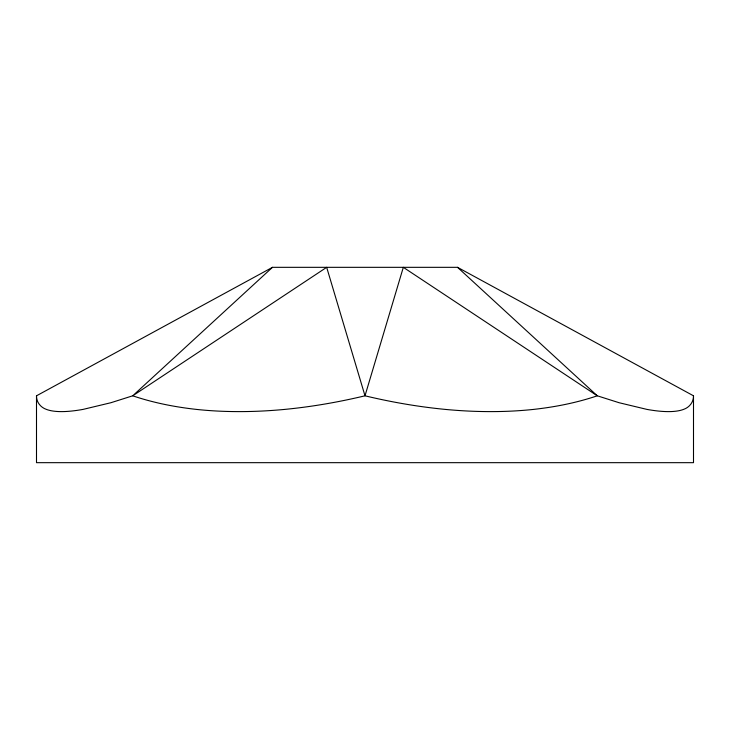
<?xml version="1.0" encoding="UTF-8"?>
<svg xmlns="http://www.w3.org/2000/svg" width="730" height="730" viewBox="0 0 730 730"><rect width="100%" height="100%" fill="white"/><g stroke="black" fill="none" stroke-linecap="round" stroke-linejoin="round"><path stroke-width="1.09" d="M693.5 395.806C693.728 402.02 689.366 407.459 683.59 409.384A278.623 56.958 30.3 0 1 646.899 409.393L619.104 402.723L597.286 395.806L403.325 267.326L365 395.806C338.656 402.12 311.902 406.765 284.928 409.384A278.623 137.505 -13.6 0 1 196.333 409.393C174.744 407.002 153.318 402.768 132.714 395.806L110.896 402.723L83.101 409.384A278.623 56.958 -30.3 0 1 46.401 409.393C40.634 407.459 36.263 402.02 36.5 395.806L272.463 267.326L457.537 267.326L693.5 395.806L693.5 462.674L36.5 462.674L36.5 395.806M272.463 267.326L132.714 395.806L326.675 267.326L365 395.806C391.344 402.12 418.098 406.765 445.072 409.384A278.623 137.505 13.6 0 0 533.667 409.393C555.256 407.002 576.682 402.768 597.286 395.806L457.537 267.326"/></g></svg>
